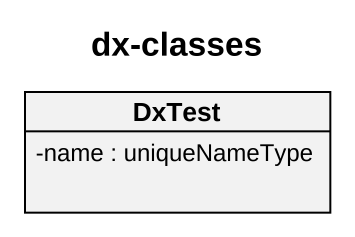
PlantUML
@startuml
title dx-classes
hide circle
hide empty members
skinparam classAttributeIconSize 0
class DxTest {
  -name : uniqueNameType
}
@enduml
